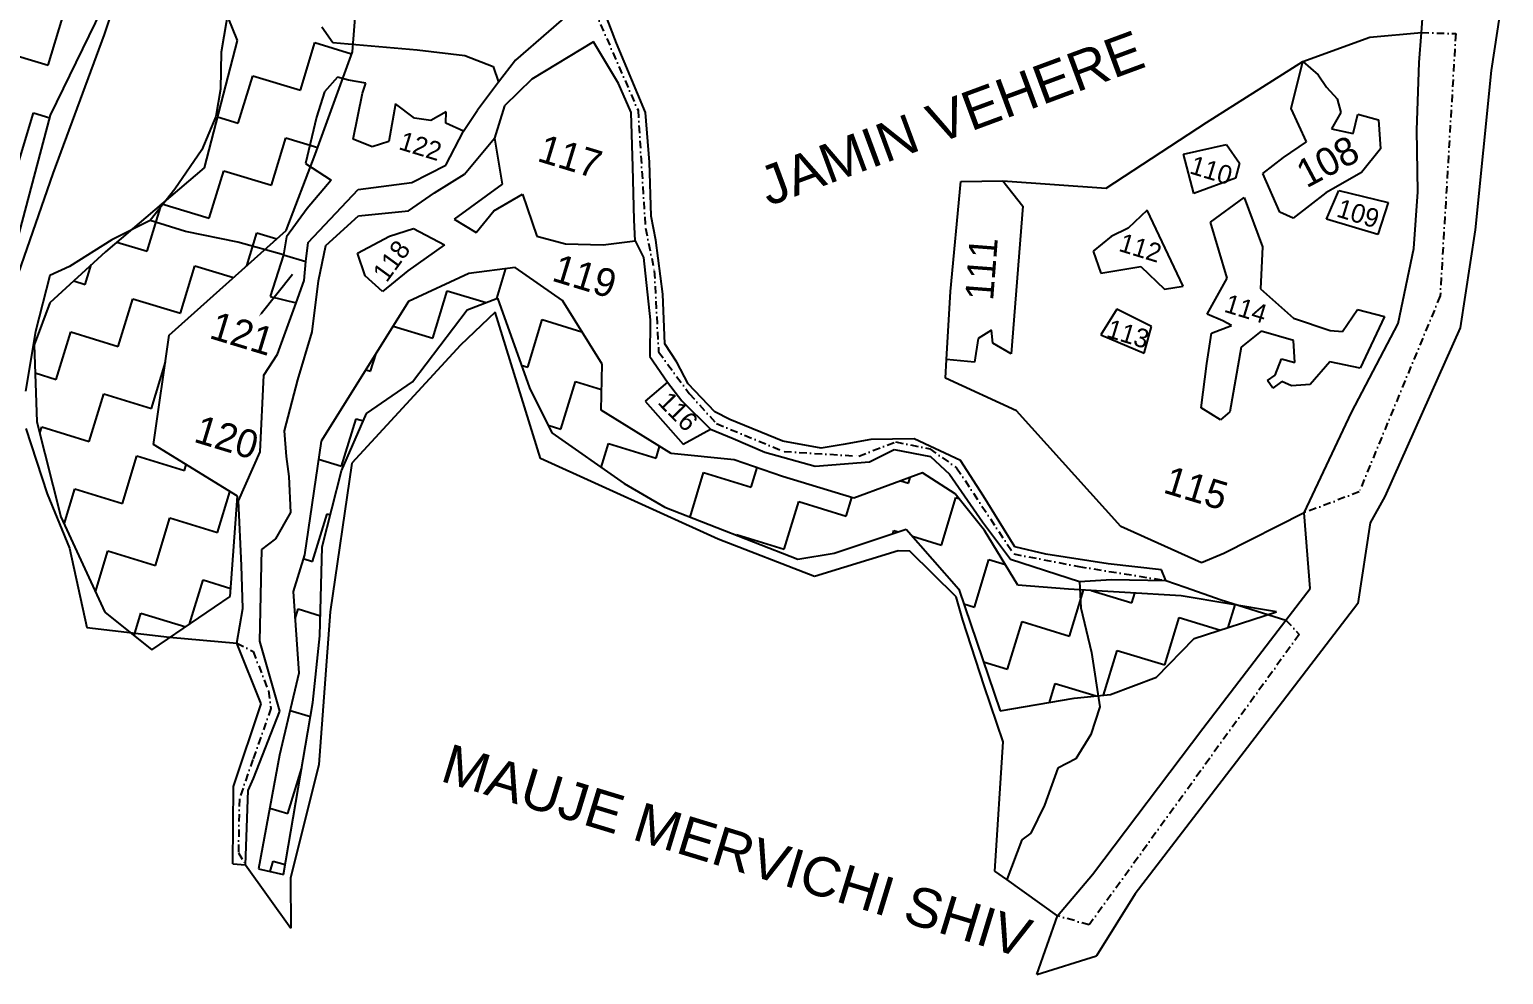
# Model space of a CAD drawing. Header units: feet. Extents: x 317639 to 322582, y 1862034 to 1866031.
# Drawn here: x 320139 to 321113, y 1862277 to 1862901 of the extents above; entities that cross this region are included whole.
import ezdxf

# ---------------------------------------------------------------- set-up
doc = ezdxf.new("R2010")
doc.units = ezdxf.units.FT
doc.header["$MEASUREMENT"] = 0
doc.linetypes.add('DASHDOT', pattern=[1, 0.5, -0.25, 0, -0.25])
for name, color, linetype in [('OFF', 1, 'Continuous'), ('POLY_HATCH', 12, 'Continuous'), ('POLY_PARCEL', 6, 'Continuous'), ('POLY_WATER', 4, 'Continuous'), ('TEXT_MAPOUT', 7, 'Continuous'), ('TEXT_PARCEL', 7, 'Continuous'), ('V_BOUND_LINE', 7, 'Continuous'), ('V_BOUND_STREAM_LINE', 7, 'DASHDOT')]:
    doc.layers.add(name, color=color, linetype=linetype)
doc.styles.get("Standard").update_dxf_attribs({"font": 'arial.ttf'})
doc.styles.add('TEXT_MAP', font='', dxfattribs={"height": 1.8})
doc.styles.get('TEXT_MAP').set_extended_font_data('Kruti Dev 050')

msp = doc.modelspace()

# ---------------------------------------------------------------- linework, layer by layer
msp.add_lwpolyline([(320292.26, 1862713.52), (320312.83, 1862739.64)])
msp.add_solid([(320292.59, 1862713.27), (320290.71, 1862711.56), (320291.93, 1862713.78)])
at = {"layer": 'OFF'}
for p, q in [((320273.63, 1862349.79), (320281.84, 1862349.07)), ((320804.64, 1862276.56), (320844.08, 1862288.86))]:
    msp.add_line(p, q, dxfattribs=at)
at = {"layer": 'POLY_HATCH'}
for p, q in [((320352.52, 1862886.67), (320357.75, 1862954.68)), ((320153, 1862844.7), (320199.66, 1862940.69)), ((320262.03, 1862929.42), (320276.42, 1862894.1)), ((320276.42, 1862894.1), (320254.63, 1862809.87)), ((320327.95, 1862818.75), (320352.52, 1862886.67)), ((320128.51, 1862751.62), (320153, 1862844.7)), ((320308.78, 1862768.53), (320327.95, 1862818.75)), ((320254.63, 1862809.87), (320189.34, 1862754.36)), ((320231.55, 1862699.25), (320308.78, 1862768.53)), ((320189.34, 1862754.36), (320152.56, 1862720.61)), ((320459.94, 1862744.06), (320429.33, 1862739.95)), ((320491.22, 1862722.31), (320459.94, 1862744.06)), ((320429.33, 1862739.95), (320389.48, 1862721.54)), ((320389.48, 1862721.54), (320331.97, 1862629.1)), ((320428.34, 1862716.03), (320448.37, 1862723.79)), ((320448.37, 1862723.79), (320469.4, 1862664.45)), ((320517.49, 1862680.1), (320491.22, 1862722.31)), ((320152.56, 1862720.61), (320142.17, 1862692.84)), ((320392.24, 1862668.39), (320428.34, 1862716.03)), ((320142.17, 1862692.84), (320144.09, 1862641.99)), ((320221.15, 1862627.01), (320231.55, 1862699.25)), ((320516.81, 1862649.76), (320517.49, 1862680.1)), ((320361.88, 1862647.39), (320392.24, 1862668.39)), ((320469.4, 1862664.45), (320484.3, 1862634.7)), ((320345.31, 1862609.58), (320361.88, 1862647.39)), ((320563.08, 1862621), (320516.81, 1862649.76)), ((320144.09, 1862641.99), (320159.79, 1862579.2)), ((320484.3, 1862634.7), (320532.13, 1862601.23)), ((320276.51, 1862592.74), (320221.15, 1862627.01)), ((320331.97, 1862629.1), (320320.82, 1862554.03)), ((320604.64, 1862616.89), (320563.08, 1862621)), ((320636.75, 1862605.89), (320604.64, 1862616.89)), ((320332.51, 1862559.29), (320345.31, 1862609.58)), ((320683.75, 1862591.57), (320636.75, 1862605.89)), ((320729.2, 1862608.27), (320683.75, 1862591.57)), ((320750.65, 1862594.4), (320729.2, 1862608.27)), ((320532.13, 1862601.23), (320558.88, 1862585.51)), ((320770.16, 1862570.13), (320750.65, 1862594.4)), ((320271.81, 1862526.51), (320276.51, 1862592.74)), ((320558.88, 1862585.51), (320646.81, 1862551.16)), ((320159.79, 1862579.2), (320188.97, 1862516.17)), ((320670.75, 1862555.21), (320718.44, 1862570.93)), ((320718.44, 1862570.93), (320753.07, 1862531.39)), ((320792.2, 1862534.09), (320770.16, 1862570.13)), ((320331, 1862500.51), (320332.51, 1862559.29)), ((320320.82, 1862554.03), (320313.44, 1862529.81)), ((320646.81, 1862551.16), (320670.75, 1862555.21)), ((320220.08, 1862491.23), (320271.81, 1862526.51)), ((320313.44, 1862529.81), (320317.15, 1862475.75)), ((320753.07, 1862531.39), (320780.33, 1862450.96)), ((320825.58, 1862531.25), (320792.2, 1862534.09)), ((320900.07, 1862526.88), (320825.58, 1862531.25)), ((320962.89, 1862516.3), (320900.07, 1862526.88)), ((320188.97, 1862516.17), (320220.08, 1862491.23)), ((320908.59, 1862498.63), (320962.89, 1862516.3)), ((320326.44, 1862456.53), (320331, 1862500.51)), ((320883.72, 1862473.22), (320908.59, 1862498.63)), ((320317.15, 1862475.75), (320304.45, 1862421.64)), ((320853.31, 1862461.71), (320883.72, 1862473.22)), ((320780.33, 1862450.96), (320829.32, 1862459.25)), ((320829.32, 1862459.25), (320853.31, 1862461.71)), ((320306.91, 1862342.75), (320326.44, 1862456.53)), ((320304.45, 1862421.64), (320290.4, 1862346.52)), ((320290.4, 1862346.52), (320306.91, 1862342.75))]:
    msp.add_line(p, q, dxfattribs=at)
at = {"layer": 'POLY_HATCH', "linetype": 'Continuous'}
for p, q in [((320151.43, 1862877.72), (320161.01, 1862909.14)), ((320120.01, 1862887.29), (320151.43, 1862877.72)), ((320318.13, 1862861.27), (320327.71, 1862892.69)), ((320327.71, 1862892.69), (320352.01, 1862885.29)), ((320277.13, 1862839.42), (320286.71, 1862870.84)), ((320286.71, 1862870.84), (320318.13, 1862861.27)), ((320132.29, 1862814.87), (320141.86, 1862846.29)), ((320141.86, 1862846.29), (320152.56, 1862843.03)), ((320263.36, 1862843.62), (320277.13, 1862839.42)), ((320298.99, 1862798.42), (320308.56, 1862829.84)), ((320308.56, 1862829.84), (320329.64, 1862823.42)), ((320257.99, 1862776.57), (320267.56, 1862807.99)), ((320267.56, 1862807.99), (320298.99, 1862798.42)), ((320216.99, 1862754.72), (320226.5, 1862785.96)), ((320226.68, 1862786.11), (320257.99, 1862776.57)), ((320196.94, 1862760.82), (320216.99, 1862754.72)), ((320282.77, 1862745.2), (320289.41, 1862766.99)), ((320289.41, 1862766.99), (320302.59, 1862762.98)), ((320175.99, 1862732.87), (320179.9, 1862745.69)), ((320238.84, 1862713.72), (320248.41, 1862745.14)), ((320248.41, 1862745.14), (320274.02, 1862737.34)), ((320447.9, 1862723.61), (320453.89, 1862743.25)), ((320168.43, 1862735.17), (320175.99, 1862732.87)), ((320197.84, 1862691.87), (320207.41, 1862723.29)), ((320207.41, 1862723.29), (320238.84, 1862713.72)), ((320405.54, 1862697.27), (320415.11, 1862728.7)), ((320415.11, 1862728.7), (320440.82, 1862720.87)), ((320379.35, 1862705.25), (320405.54, 1862697.27)), ((320468.39, 1862678.12), (320477.96, 1862709.55)), ((320477.96, 1862709.55), (320504.13, 1862701.58)), ((320156.84, 1862670.02), (320166.41, 1862701.44)), ((320166.41, 1862701.44), (320197.84, 1862691.87)), ((320364.54, 1862675.42), (320368.14, 1862687.24)), ((320142.87, 1862674.27), (320156.84, 1862670.02)), ((320219.69, 1862650.87), (320228.97, 1862681.33)), ((320361.38, 1862676.38), (320364.54, 1862675.42)), ((320464.09, 1862679.43), (320468.39, 1862678.12)), ((320490.24, 1862637.12), (320499.81, 1862668.55)), ((320499.81, 1862668.55), (320517.12, 1862663.28)), ((320178.69, 1862629.02), (320188.26, 1862660.44)), ((320188.26, 1862660.44), (320219.69, 1862650.87)), ((320345.39, 1862612.57), (320354.96, 1862644)), ((320354.96, 1862644), (320359.75, 1862642.54)), ((320145.99, 1862634.4), (320147.26, 1862638.59)), ((320147.26, 1862638.59), (320178.69, 1862629.02)), ((320481.8, 1862639.69), (320490.24, 1862637.12)), ((320516.89, 1862611.89), (320521.66, 1862627.55)), ((320521.66, 1862627.55), (320553.09, 1862617.97)), ((320553.09, 1862617.97), (320555.45, 1862625.74)), ((320200.54, 1862588.02), (320210.11, 1862619.44)), ((320210.11, 1862619.44), (320241.54, 1862609.87)), ((320330.2, 1862617.2), (320345.39, 1862612.57)), ((320241.54, 1862609.87), (320242.7, 1862613.67)), ((320575.56, 1862579), (320584.51, 1862608.4)), ((320584.51, 1862608.4), (320615.94, 1862598.83)), ((320615.94, 1862598.83), (320619.85, 1862611.68)), ((320719.79, 1862601.53), (320720.91, 1862605.22)), ((320162.04, 1862574.36), (320169.12, 1862597.59)), ((320169.12, 1862597.59), (320200.54, 1862588.02)), ((320263.39, 1862568.87), (320271.59, 1862595.79)), ((320714.9, 1862603.02), (320719.79, 1862601.53)), ((320637.79, 1862557.83), (320647.36, 1862589.25)), ((320647.36, 1862589.25), (320678.79, 1862579.68)), ((320678.79, 1862579.68), (320682.53, 1862591.94)), ((320741.64, 1862560.53), (320751.21, 1862591.95)), ((320751.21, 1862591.95), (320753.07, 1862591.39)), ((320222.39, 1862547.02), (320231.97, 1862578.44)), ((320231.97, 1862578.44), (320263.39, 1862568.87)), ((320326.24, 1862549.72), (320335.81, 1862581.15)), ((320335.81, 1862581.15), (320337.91, 1862580.51)), ((320606.25, 1862567.01), (320606.36, 1862567.4)), ((320606.36, 1862567.4), (320637.79, 1862557.83)), ((320709.58, 1862568.01), (320710.21, 1862570.1)), ((320710.21, 1862570.1), (320713.18, 1862569.2)), ((320722.42, 1862566.38), (320741.64, 1862560.53)), ((320182.75, 1862529.62), (320190.97, 1862556.59)), ((320190.97, 1862556.59), (320222.39, 1862547.02)), ((320320.08, 1862551.6), (320326.24, 1862549.72)), ((320763.49, 1862519.53), (320773.06, 1862550.95)), ((320773.06, 1862550.95), (320783.91, 1862547.65)), ((320244.89, 1862508.15), (320253.82, 1862537.44)), ((320253.82, 1862537.44), (320272.19, 1862531.85)), ((320826.34, 1862500.38), (320835.57, 1862530.67)), ((320840.63, 1862530.37), (320867.34, 1862522.23)), ((320867.34, 1862522.23), (320869.31, 1862528.69)), ((320314.68, 1862511.77), (320316.67, 1862518.3)), ((320316.67, 1862518.3), (320331.35, 1862513.82)), ((320756.35, 1862521.7), (320763.49, 1862519.53)), ((320931.06, 1862505.94), (320935.62, 1862520.89)), ((320208.28, 1862500.69), (320212.82, 1862515.59)), ((320212.82, 1862515.59), (320242.53, 1862506.54)), ((320785.34, 1862478.53), (320794.91, 1862509.96)), ((320794.91, 1862509.96), (320826.34, 1862500.38)), ((320889.19, 1862481.23), (320898.76, 1862512.66)), ((320898.76, 1862512.66), (320926.1, 1862504.33)), ((320848.76, 1862461.24), (320857.77, 1862490.81)), ((320857.77, 1862490.81), (320889.19, 1862481.23)), ((320769.33, 1862483.41), (320785.34, 1862478.53)), ((320812.96, 1862456.48), (320816.77, 1862468.96)), ((320816.77, 1862468.96), (320843.76, 1862460.73)), ((320311.39, 1862451.22), (320324.82, 1862447.13)), ((320309.79, 1862383.02), (320319.01, 1862413.27)), ((320297.9, 1862386.64), (320309.79, 1862383.02)), ((320298.14, 1862344.76), (320300.22, 1862351.6)), ((320300.22, 1862351.6), (320308.02, 1862349.22))]:
    msp.add_line(p, q, dxfattribs=at)
at = {"layer": 'POLY_PARCEL'}
for p, q in [((320332.42, 1862903.22), (320339.5, 1862892.7)), ((320339.5, 1862892.7), (320395.2, 1862887.91)), ((320395.2, 1862887.91), (320426.84, 1862884.25)), ((320426.84, 1862884.25), (320445.42, 1862876.91)), ((320445.42, 1862876.91), (320449.08, 1862866.46)), ((320972.7, 1862849.17), (320980.43, 1862880.14)), ((320980.43, 1862880.14), (320990.5, 1862871.41)), ((320342.56, 1862869.78), (320334.13, 1862860.17)), ((320349.85, 1862867.8), (320342.56, 1862869.78)), ((320361.48, 1862865.93), (320349.85, 1862867.8)), ((320990.5, 1862871.41), (320996.08, 1862863.27)), ((320334.13, 1862860.17), (320328.78, 1862843.4)), ((320353.05, 1862828.84), (320359.19, 1862859.22)), ((320359.19, 1862859.22), (320361.48, 1862865.93)), ((320996.08, 1862863.27), (321003.12, 1862855.48)), ((320380.94, 1862852.12), (320376.53, 1862827.42)), ((320393.64, 1862842.75), (320380.94, 1862852.12)), ((320982.88, 1862827), (320972.7, 1862849.17)), ((321003.12, 1862855.48), (321005.47, 1862846.44)), ((320328.78, 1862843.4), (320321.63, 1862812.85)), ((320404.39, 1862841.15), (320393.64, 1862842.75)), ((320414.51, 1862846.91), (320404.39, 1862841.15)), ((320414.13, 1862839.38), (320414.51, 1862846.91)), ((320425.93, 1862834.07), (320414.13, 1862839.38)), ((321005.47, 1862846.44), (320999.24, 1862835.71)), ((321013.64, 1862832.67), (321016.72, 1862845.43)), ((321016.72, 1862845.43), (321030.33, 1862841.55)), ((321030.33, 1862841.55), (321031.8, 1862822.57)), ((320365.62, 1862823.81), (320353.05, 1862828.84)), ((320999.24, 1862835.71), (321013.64, 1862832.67)), ((320376.53, 1862827.42), (320365.62, 1862823.81)), ((320901.59, 1862818.89), (320929.89, 1862825.31)), ((320908.45, 1862792.9), (320901.59, 1862818.89)), ((320929.89, 1862825.31), (320938.51, 1862813.01)), ((320967.69, 1862816.85), (320982.88, 1862827)), ((321031.8, 1862822.57), (321019.2, 1862806.8)), ((320321.63, 1862812.85), (320338.56, 1862801.71)), ((320938.51, 1862813.01), (320936.01, 1862803.03)), ((320953.98, 1862806.26), (320967.69, 1862816.85)), ((320338.56, 1862801.71), (320322.56, 1862782.94)), ((320782.12, 1862801.41), (320795.43, 1862784.46)), ((320936.01, 1862803.03), (320908.45, 1862792.9)), ((320965.23, 1862780.53), (320953.98, 1862806.26)), ((321019.2, 1862806.8), (321000.19, 1862796.01)), ((320919.36, 1862773.99), (320941.55, 1862790.33)), ((320941.55, 1862790.33), (320953.63, 1862757.64)), ((320995.48, 1862793.34), (320973.96, 1862776.53)), ((321000.19, 1862796.01), (320995.48, 1862793.34)), ((320996.1, 1862775.96), (321004.27, 1862795)), ((321004.27, 1862795), (321036.81, 1862786.93)), ((320322.56, 1862782.94), (320309.01, 1862764.37)), ((320795.43, 1862784.46), (320787.75, 1862686.88)), ((320877.53, 1862781.92), (320864.97, 1862770.09)), ((320901.38, 1862731.6), (320877.53, 1862781.92)), ((320973.96, 1862776.53), (320965.23, 1862780.53)), ((321036.81, 1862786.93), (321029.88, 1862765.94)), ((320242.35, 1862767.71), (320218.97, 1862775.12)), ((320377.02, 1862764.67), (320392.95, 1862769.85)), ((320392.95, 1862769.85), (320413.35, 1862759.1)), ((320864.97, 1862770.09), (320853.77, 1862764.56)), ((320930.42, 1862737.05), (320919.36, 1862773.99)), ((321029.88, 1862765.94), (320996.1, 1862775.96)), ((320276.83, 1862760.79), (320242.35, 1862767.71)), ((320307.01, 1862752.31), (320276.83, 1862760.79)), ((320309.01, 1862764.37), (320307.01, 1862752.31)), ((320355.9, 1862753.43), (320377.02, 1862764.67)), ((320853.77, 1862764.56), (320841.83, 1862754.77)), ((320307.01, 1862752.31), (320298.18, 1862724.9)), ((320307.01, 1862752.31), (320321.79, 1862747.96)), ((320360.92, 1862738.51), (320355.9, 1862753.43)), ((320413.35, 1862759.1), (320389.2, 1862741.85)), ((320841.83, 1862754.77), (320846.95, 1862740.35)), ((320953.63, 1862757.64), (320952.41, 1862729.81)), ((320389.2, 1862741.85), (320372.34, 1862728.11)), ((320846.95, 1862740.35), (320873.43, 1862744.59)), ((320873.43, 1862744.59), (320889.06, 1862729.76)), ((320372.34, 1862728.11), (320360.92, 1862738.51)), ((320889.06, 1862729.76), (320901.38, 1862731.6)), ((320917.22, 1862713.14), (320930.42, 1862737.05)), ((320298.18, 1862724.9), (320315.39, 1862720.64)), ((320952.41, 1862729.81), (320974.23, 1862710.54)), ((320857.58, 1862716.42), (320846.84, 1862699.56)), ((320880.4, 1862705), (320857.58, 1862716.42)), ((320927.43, 1862708.68), (320917.22, 1862713.14)), ((321006.52, 1862701.78), (321016.55, 1862716.18)), ((321016.55, 1862716.18), (321034.24, 1862711.6)), ((321034.24, 1862711.6), (321018.22, 1862677.53)), ((320774.81, 1862702.64), (320765.84, 1862697.04)), ((320775.68, 1862694.05), (320774.81, 1862702.64)), ((320875.61, 1862687.44), (320880.4, 1862705)), ((320920.15, 1862700.69), (320933.2, 1862705.58)), ((320933.2, 1862705.58), (320927.43, 1862708.68)), ((320952.82, 1862702.02), (320939.6, 1862691.28)), ((320974.3, 1862695.75), (320952.82, 1862702.02)), ((320974.23, 1862710.54), (320998.36, 1862702.38)), ((320998.36, 1862702.38), (321006.52, 1862701.78)), ((320765.84, 1862697.04), (320763.49, 1862681.38)), ((320787.75, 1862686.88), (320775.68, 1862694.05)), ((320846.84, 1862699.56), (320875.61, 1862687.44)), ((320916.94, 1862680.45), (320920.15, 1862700.69)), ((320975, 1862681.3), (320974.3, 1862695.75)), ((320763.49, 1862681.38), (320745.09, 1862683.13)), ((320939.6, 1862691.28), (320932.26, 1862648.66)), ((320962.21, 1862672.84), (320966.32, 1862683.67)), ((320966.32, 1862683.67), (320975, 1862681.3)), ((320913.15, 1862651.25), (320916.94, 1862680.45)), ((320957.1, 1862669.29), (320962.21, 1862672.84)), ((320998.26, 1862681.73), (320985.31, 1862666.6)), ((321018.22, 1862677.53), (320998.26, 1862681.73)), ((320560.72, 1862668.31), (320545.83, 1862655.61)), ((320960.65, 1862664.18), (320957.1, 1862669.29)), ((320966.55, 1862668.56), (320960.65, 1862664.18)), ((320972.97, 1862665.8), (320966.55, 1862668.56)), ((320985.31, 1862666.6), (320972.97, 1862665.8)), ((320545.83, 1862655.61), (320570.96, 1862627.26)), ((320926.05, 1862643.29), (320913.15, 1862651.25)), ((320932.26, 1862648.66), (320926.05, 1862643.29)), ((320570.96, 1862627.26), (320589.11, 1862637.17)), ((320832.85, 1862536.31), (320833.65, 1862518.98)), ((320833.65, 1862518.98), (320840.77, 1862489.42)), ((320840.77, 1862489.42), (320846.27, 1862453.63)), ((320846.27, 1862453.63), (320840.41, 1862435.27)), ((320840.41, 1862435.27), (320830.42, 1862419.25)), ((320830.42, 1862419.25), (320818.54, 1862412.92)), ((320818.54, 1862412.92), (320809.75, 1862388.47)), ((320809.75, 1862388.47), (320800.64, 1862370.03)), ((320794.73, 1862365.65), (320784.82, 1862339.35)), ((320800.64, 1862370.03), (320794.73, 1862365.65))]:
    msp.add_line(p, q, dxfattribs=at)
at = {"layer": 'POLY_WATER'}
for p, q in [((321058.73, 1862899.29), (321063.77, 1862969.2)), ((320526.97, 1862892.41), (320507.18, 1862943.82)), ((321112.96, 1862928.11), (321104.82, 1862874.29)), ((320503.75, 1862919.1), (320460.24, 1862881.13)), ((321057.3, 1862879.56), (321058.73, 1862899.29)), ((320511.7, 1862893.26), (320471.03, 1862868.47)), ((320528.21, 1862865.69), (320511.7, 1862893.26)), ((320546.09, 1862846.48), (320526.97, 1862892.41)), ((320460.24, 1862881.13), (320449.08, 1862866.46)), ((321055.64, 1862834.78), (321057.3, 1862879.56)), ((320471.03, 1862868.47), (320453.05, 1862850.82)), ((321104.82, 1862874.29), (321094.22, 1862768.83)), ((320449.08, 1862866.46), (320435.13, 1862848.1)), ((320536.69, 1862846.41), (320528.21, 1862865.69)), ((320425.93, 1862834.07), (320435.13, 1862848.1)), ((320453.05, 1862850.82), (320446.28, 1862829.47)), ((320537.81, 1862810.65), (320536.69, 1862846.41)), ((320548.73, 1862813.76), (320546.09, 1862846.48)), ((320414.16, 1862811.75), (320425.93, 1862834.07)), ((320426.55, 1862805.67), (320446.28, 1862829.47)), ((320446.28, 1862829.47), (320451.4, 1862799.21)), ((321056.29, 1862794.15), (321055.64, 1862834.78)), ((320391.75, 1862800.15), (320414.16, 1862811.75)), ((320538.56, 1862775.58), (320537.81, 1862810.65)), ((320549.84, 1862778), (320548.73, 1862813.76)), ((320356.21, 1862795.52), (320391.75, 1862800.15)), ((320406.68, 1862793.47), (320426.55, 1862805.67)), ((320451.4, 1862799.21), (320419.73, 1862776.07)), ((320323.26, 1862760.44), (320356.21, 1862795.52)), ((320389.53, 1862781.51), (320406.68, 1862793.47)), ((320446.01, 1862781.53), (320464.87, 1862792.47)), ((320464.87, 1862792.47), (320474.29, 1862764.71)), ((321053.71, 1862756.6), (321056.29, 1862794.15)), ((320356.46, 1862778.09), (320389.53, 1862781.51)), ((320434.33, 1862767.23), (320446.01, 1862781.53)), ((320334.86, 1862758.49), (320356.46, 1862778.09)), ((320419.73, 1862776.07), (320434.33, 1862767.23)), ((320539.28, 1862761.6), (320538.56, 1862775.58)), ((320552.92, 1862762.13), (320549.84, 1862778)), ((320321.79, 1862747.96), (320323.26, 1862760.44)), ((320474.29, 1862764.71), (320493.18, 1862759.56)), ((320518.25, 1862758.93), (320539.28, 1862761.6)), ((320539.28, 1862761.6), (320544.71, 1862750.58)), ((320557.58, 1862726.45), (320552.92, 1862762.13)), ((321094.22, 1862768.83), (321084.41, 1862704.06)), ((320330.18, 1862735.31), (320334.86, 1862758.49)), ((320493.18, 1862759.56), (320518.25, 1862758.93)), ((320544.71, 1862750.58), (320549.16, 1862709.4)), ((321043.45, 1862706.97), (321053.71, 1862756.6)), ((320320.71, 1862735.37), (320321.79, 1862747.96)), ((320315.39, 1862720.64), (320320.71, 1862735.37)), ((320325.95, 1862701.42), (320330.18, 1862735.31)), ((320558.98, 1862693.53), (320557.58, 1862726.45)), ((320303.13, 1862686.71), (320315.39, 1862720.64)), ((320549.16, 1862709.4), (320549.09, 1862685.13)), ((321012.52, 1862648.21), (321043.45, 1862706.97)), ((321084.41, 1862704.06), (321034.54, 1862592.68)), ((320316.53, 1862669.64), (320325.95, 1862701.42)), ((320566.75, 1862681.5), (320558.98, 1862693.53)), ((320294, 1862672.76), (320303.13, 1862686.71)), ((320549.09, 1862685.13), (320560.72, 1862668.31)), ((320291.48, 1862622.05), (320294, 1862672.76)), ((320574.39, 1862667.17), (320566.75, 1862681.5)), ((320307.64, 1862636.11), (320316.53, 1862669.64)), ((320560.72, 1862668.31), (320570.08, 1862655.9)), ((320591.9, 1862648.66), (320574.39, 1862667.17)), ((320570.08, 1862655.9), (320589.11, 1862637.17)), ((320601.79, 1862643.6), (320591.9, 1862648.66)), ((320636.93, 1862629.09), (320601.79, 1862643.6)), ((320981.16, 1862581.77), (321012.52, 1862648.21)), ((320308.9, 1862619.14), (320307.64, 1862636.11)), ((320589.11, 1862637.17), (320604.08, 1862630.9)), ((320604.08, 1862630.9), (320625.06, 1862621.87)), ((320662.23, 1862624.6), (320636.93, 1862629.09)), ((320676.79, 1862626.95), (320662.23, 1862624.6)), ((320695.06, 1862630.41), (320676.79, 1862626.95)), ((320694.04, 1862615.49), (320710.31, 1862623.71)), ((320723.6, 1862630.79), (320695.06, 1862630.41)), ((320710.31, 1862623.71), (320734.38, 1862619.01)), ((320754.13, 1862616.51), (320723.6, 1862630.79)), ((320277.19, 1862589.76), (320291.48, 1862622.05)), ((320310.66, 1862605.8), (320308.9, 1862619.14)), ((320625.06, 1862621.87), (320658.29, 1862612.63)), ((320658.29, 1862612.63), (320694.04, 1862615.49)), ((320734.38, 1862619.01), (320746.92, 1862607.29)), ((320769.47, 1862592.8), (320754.13, 1862616.51)), ((320311.79, 1862581.94), (320310.66, 1862605.8)), ((320746.92, 1862607.29), (320768.68, 1862575.77)), ((320279.22, 1862546.99), (320277.19, 1862589.76)), ((320790.03, 1862559.31), (320769.47, 1862592.8)), ((321034.54, 1862592.68), (321024.76, 1862575.26)), ((320301.99, 1862564.56), (320311.79, 1862581.94)), ((320768.68, 1862575.77), (320787.24, 1862551.09)), ((320985.21, 1862531.78), (320981.16, 1862581.77)), ((321024.76, 1862575.26), (321016.76, 1862521.95)), ((320291.43, 1862496.88), (320292.72, 1862557.59)), ((320292.72, 1862557.59), (320301.99, 1862564.56)), ((320810.55, 1862554.52), (320790.03, 1862559.31)), ((320280.09, 1862518.55), (320279.22, 1862546.99)), ((320787.24, 1862551.09), (320832.85, 1862536.31)), ((320851.69, 1862548.14), (320810.55, 1862554.52)), ((320887.08, 1862544.09), (320851.69, 1862548.14)), ((320832.85, 1862536.31), (320854.09, 1862537.75)), ((320854.09, 1862537.75), (320889.93, 1862537.07)), ((320889.93, 1862537.07), (320887.08, 1862544.09)), ((320969.26, 1862510.96), (320985.21, 1862531.78)), ((320276.1, 1862495.69), (320280.09, 1862518.55)), ((321016.76, 1862521.95), (320948.94, 1862433.36)), ((320914.29, 1862439.22), (320969.26, 1862510.96)), ((320292.27, 1862455.53), (320276.1, 1862495.69)), ((320304.66, 1862450.79), (320291.43, 1862496.88)), ((320273.95, 1862400.96), (320292.27, 1862455.53)), ((320287.09, 1862406.15), (320304.66, 1862450.79)), ((320841.47, 1862342.72), (320914.29, 1862439.22)), ((320948.94, 1862433.36), (320869.58, 1862329.85)), ((320273.63, 1862349.79), (320273.95, 1862400.96)), ((320283.61, 1862398.22), (320287.09, 1862406.15)), ((320281.84, 1862349.07), (320283.61, 1862398.22)), ((320818.27, 1862315.47), (320841.47, 1862342.72)), ((320869.58, 1862329.85), (320844.08, 1862288.86)), ((320804.64, 1862276.56), (320818.27, 1862315.47))]:
    msp.add_line(p, q, dxfattribs=at)
at = {"layer": 'V_BOUND_LINE'}
for p, q in [((320188.79, 1862898.07), (320201.26, 1862936.21)), ((320270.82, 1862916.08), (320265.82, 1862886.46)), ((320154.84, 1862806.08), (320188.79, 1862898.07)), ((321024.65, 1862896.2), (321058.73, 1862899.29)), ((320980.43, 1862880.14), (321024.65, 1862896.2)), ((320265.82, 1862886.46), (320265.32, 1862861.83)), ((320916.64, 1862839.93), (320980.43, 1862880.14)), ((320265.32, 1862861.83), (320262.19, 1862843.93)), ((320262.19, 1862843.93), (320253.15, 1862821.9)), ((320850.42, 1862796.45), (320916.64, 1862839.93)), ((320253.15, 1862821.9), (320235.23, 1862795.8)), ((320131.89, 1862740.14), (320154.84, 1862806.08)), ((320747.61, 1862728.12), (320754.48, 1862800.97)), ((320754.48, 1862800.97), (320782.12, 1862801.41)), ((320782.12, 1862801.41), (320850.42, 1862796.45)), ((320235.23, 1862795.8), (320218.97, 1862775.12)), ((320218.97, 1862775.12), (320193.65, 1862762.29)), ((320193.65, 1862762.29), (320165.62, 1862744.78)), ((320165.62, 1862744.78), (320152.56, 1862738.8)), ((320152.56, 1862738.8), (320143.15, 1862701.63)), ((320745.09, 1862683.13), (320747.61, 1862728.12)), ((320446.79, 1862714.47), (320423.85, 1862692.66)), ((320476.83, 1862617.66), (320446.79, 1862714.47)), ((320143.15, 1862701.63), (320136.48, 1862662.36)), ((320423.85, 1862692.66), (320352.14, 1862614.65)), ((320744.4, 1862670.82), (320745.09, 1862683.13)), ((320791.33, 1862649.26), (320744.4, 1862670.82)), ((320860.21, 1862572.68), (320791.33, 1862649.26)), ((320136.75, 1862637.49), (320150.97, 1862594.4)), ((320352.14, 1862614.65), (320337.85, 1862516.32)), ((320594.09, 1862564.41), (320476.83, 1862617.66)), ((320150.97, 1862594.4), (320165.65, 1862558.36)), ((320981.16, 1862581.77), (320928.2, 1862554.92)), ((320913.4, 1862548.68), (320860.21, 1862572.68)), ((320165.65, 1862558.36), (320177.04, 1862505.96)), ((320657.7, 1862539.71), (320594.09, 1862564.41)), ((320713, 1862556.67), (320657.7, 1862539.71)), ((320720.78, 1862556.49), (320713, 1862556.67)), ((320751.35, 1862526.2), (320720.78, 1862556.49)), ((320928.2, 1862554.92), (320913.4, 1862548.68)), ((320889.93, 1862537.07), (320902.6, 1862532.63)), ((320902.6, 1862532.63), (320926.41, 1862524.3)), ((320755.74, 1862510.78), (320751.35, 1862526.2)), ((320926.41, 1862524.3), (320969.26, 1862510.96)), ((320337.85, 1862516.32), (320330.26, 1862415.32)), ((320769.78, 1862467.37), (320755.74, 1862510.78)), ((320177.04, 1862505.96), (320231.73, 1862499.68)), ((320231.73, 1862499.68), (320276.1, 1862495.69)), ((320782.32, 1862430.36), (320769.78, 1862467.37)), ((320776.98, 1862344.96), (320782.32, 1862430.36)), ((320330.26, 1862415.32), (320311.63, 1862340.21)), ((320281.84, 1862349.07), (320311.78, 1862307.32)), ((320784.82, 1862339.35), (320776.98, 1862344.96)), ((320311.63, 1862340.21), (320311.78, 1862307.32)), ((320818.27, 1862315.47), (320784.82, 1862339.35))]:
    msp.add_line(p, q, dxfattribs=at)
at = {"layer": 'V_BOUND_STREAM_LINE', "ltscale": 10}
for p, q in [((320500.34, 1862941.79), (320541.19, 1862847.99)), ((321058.73, 1862899.29), (321081.41, 1862898.67)), ((321081.41, 1862898.67), (321071.13, 1862725.23)), ((320541.19, 1862847.99), (320546.13, 1862769.92)), ((320546.13, 1862769.92), (320551.94, 1862741.83)), ((320551.94, 1862741.83), (320554.79, 1862688.32)), ((321071.13, 1862725.23), (321017.59, 1862595.71)), ((320554.79, 1862688.32), (320575.07, 1862660.61)), ((320575.07, 1862660.61), (320592.97, 1862640.8)), ((320592.97, 1862640.8), (320637.64, 1862622.4)), ((320686.98, 1862619.33), (320711.37, 1862628.65)), ((320711.37, 1862628.65), (320733.94, 1862624.17)), ((320733.94, 1862624.17), (320751.66, 1862611.59)), ((320637.64, 1862622.4), (320686.98, 1862619.33)), ((320751.66, 1862611.59), (320789.37, 1862554.64)), ((321017.59, 1862595.71), (320981.16, 1862581.77)), ((320789.37, 1862554.64), (320832.33, 1862546.34)), ((320832.33, 1862546.34), (320889.93, 1862537.07)), ((320969.26, 1862510.96), (320978, 1862501.44)), ((320978, 1862501.44), (320839.27, 1862309.42)), ((320276.1, 1862495.69), (320287, 1862490.16)), ((320287, 1862490.16), (320297.07, 1862464.07)), ((320297.07, 1862464.07), (320298.72, 1862452.5)), ((320298.72, 1862452.5), (320286.82, 1862418.79)), ((320286.82, 1862418.79), (320277.86, 1862392.75)), ((320277.86, 1862392.75), (320277.19, 1862357.1)), ((320277.19, 1862357.1), (320281.84, 1862349.07)), ((320839.27, 1862309.42), (320818.27, 1862315.47))]:
    msp.add_line(p, q, dxfattribs=at)

# ---------------------------------------------------------------- texts
at = {"layer": 'TEXT_MAPOUT'}
for s, rotation, p in [('JAMIN VEHERE', 20.30033, (320627.41, 1862784.42)), ('MAUJE MERVICHI SHIV', 343.0555, (320409.69, 1862404.79))]:
    msp.add_text(s, height=25.8671, rotation=rotation, dxfattribs=at).set_placement(p)
at = {"layer": 'TEXT_PARCEL', "style": 'TEXT_MAP'}
for s, height, rotation, p in [('122', 12.416, 343.0555, (320382.48, 1862822.35)), ('117', 18.624, 343.0555, (320473.85, 1862814.6)), ('108', 18.624, 28.0352, (320982.76, 1862796.17)), ('110', 12.416, 343.0555, (320904.88, 1862806.42)), ('109', 12.416, 343.0555, (321001.95, 1862777.88)), ('118', 12.416, 53.95189, (320375.14, 1862733.6)), ('111', 18.624, 85.65895, (320775.78, 1862721.77)), ('112', 12.416, 343.0555, (320858.06, 1862755.11)), ('119', 18.624, 343.0555, (320483.49, 1862735.49)), ('114', 12.416, 343.0555, (320927.73, 1862714.89)), ('121', 18.624, 343.0555, (320257.22, 1862697.52)), ('113', 12.416, 343.0555, (320849.92, 1862698.26)), ('116', 12.416, 314.4047, (320553.58, 1862654.42)), ('120', 18.624, 343.0555, (320246.95, 1862628.98)), ('115', 18.624, 343.0555, (320887.38, 1862595.4))]:
    msp.add_text(s, height=height, rotation=rotation, dxfattribs=at).set_placement(p)

doc.saveas('drawing.dxf')
